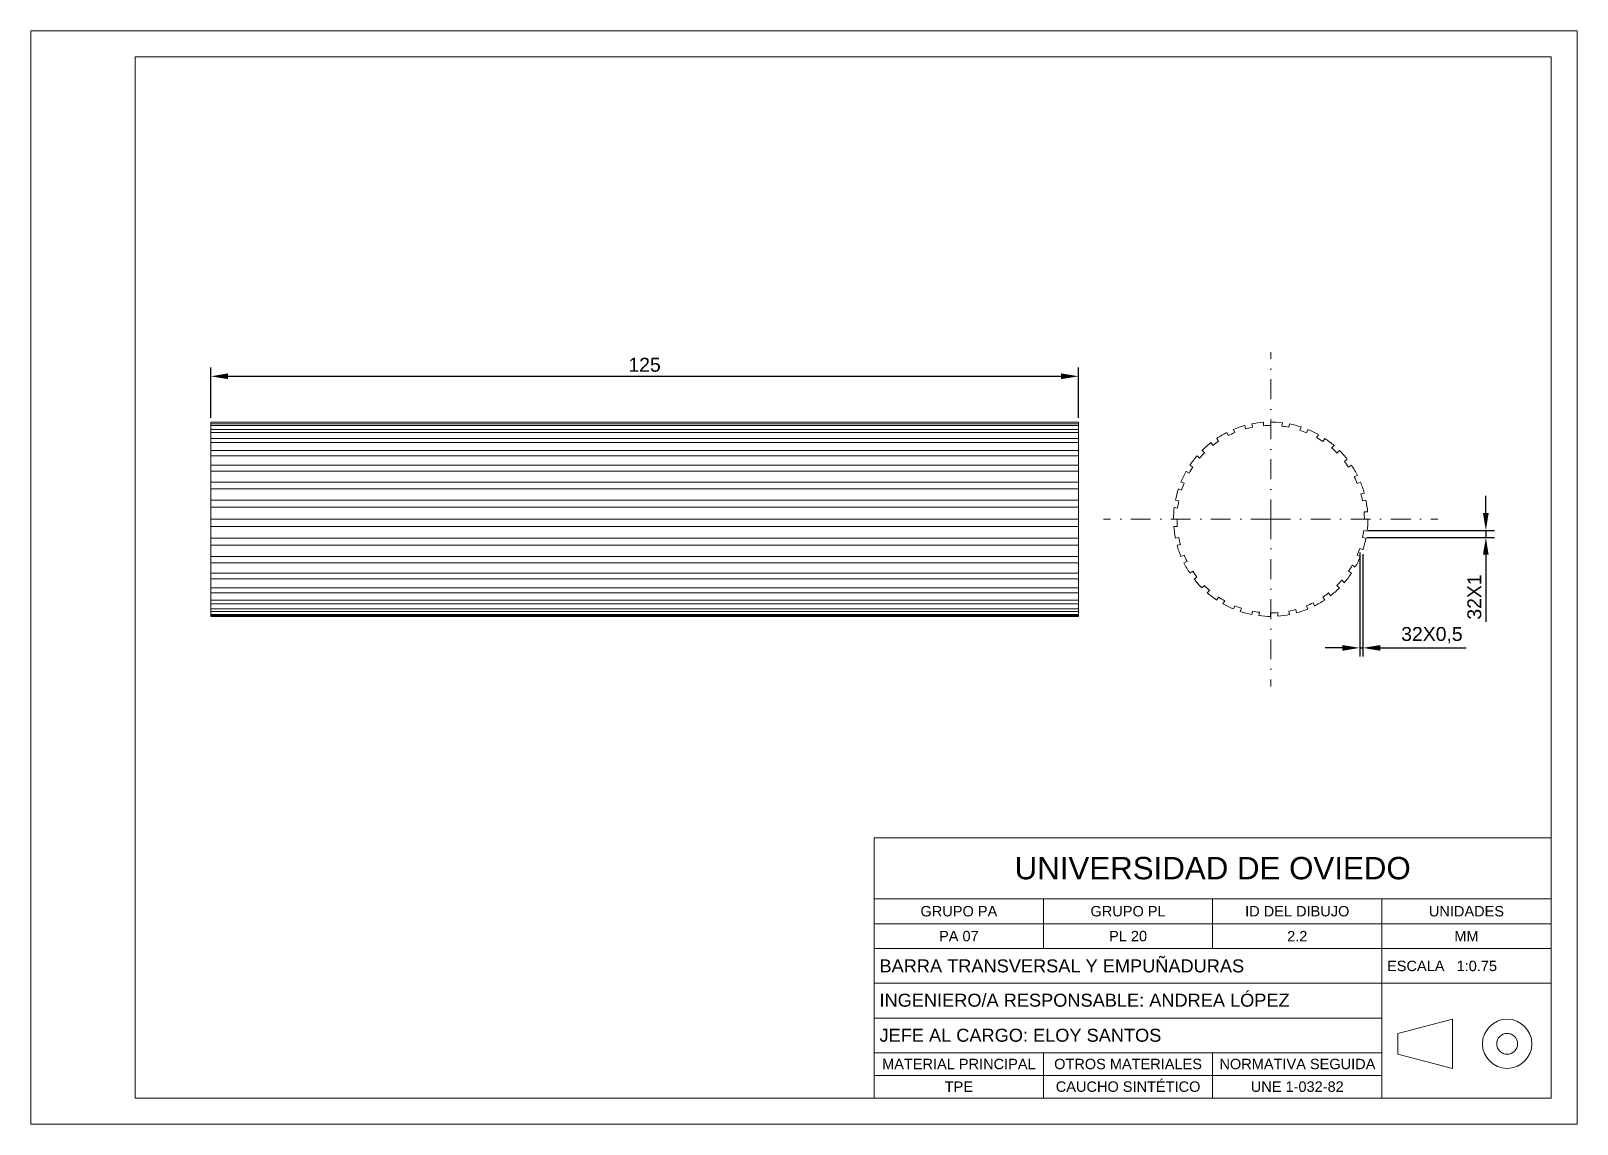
# Paper-space layout 'Presentación2' of a CAD drawing. Header units: millimetres. Extents: x 0 to 297, y 0 to 210.
# The model-space entities are those that its viewports show. They can reach past a viewport. Long polylines and large blocks are cut down to what shows.
import ezdxf

# ---------------------------------------------------------------- set-up
doc = ezdxf.new("R2010")
doc.units = ezdxf.units.MM
doc.linetypes.add('TRAZO_Y_PUNTO', pattern=[25.4, 12.7, -6.35, 0, -6.35])
for name, color, linetype, lineweight in [('01_Contornos', 7, 'Continuous', 20), ('03_Ejes', 1, 'TRAZO_Y_PUNTO', 18), ('04_Cotas', 3, 'Continuous', 18)]:
    doc.layers.add(name, color=color, linetype=linetype, lineweight=lineweight)
doc.styles.add('mio', font='arial.ttf', dxfattribs={"height": 2})
doc.styles.get("Standard").update_dxf_attribs({"font": 'arial.ttf'})
doc.dimstyles.new('Cotas une', dxfattribs={"dimtxt": 2, "dimasz": 2.5, "dimexe": 1.25, "dimexo": 0.625, "dimtad": 1, "dimtxsty": 'mio', "dimcen": 2.5, "dimclrd": 256, "dimadec": 0, "dimazin": 0, "dimtfac": 1, "dimtmove": 0, "dimatfit": 3, "dimfxl": 1, "dimarcsym": 0})

# ---------------------------------------------------------------- blocks, each defined once
blk = doc.blocks.new('UNE A4H')
for p, q in [((0, 210), (0, 0)), ((297, 210), (0, 210)), ((297, 0), (297, 210)), ((20, 205), (20, 5)), ((292, 205), (20, 205)), ((292, 5), (292, 205)), ((162, 55), (292, 55)), ((162, 43.27), (162, 55)), ((292, 43.27), (162, 43.27)), ((162, 43.27), (162, 5)), ((194.5, 43.27), (194.5, 33.7)), ((227, 43.27), (227, 33.7)), ((259.5, 43.27), (259.5, 33.7)), ((162, 38.49), (292, 38.49)), ((292, 33.7), (162, 33.7)), ((259.5, 33.7), (259.5, 25)), ((162, 27.04), (259.5, 27.04)), ((259.5, 27.04), (292, 27.04)), ((259.5, 25), (259.5, 5)), ((162, 20.37), (259.5, 20.37)), ((262.55, 17.42), (273.06, 20.16)), ((273.06, 10.67), (273.06, 20.16)), ((262.55, 13.41), (262.55, 17.42)), ((162, 13.7), (259.5, 13.7)), ((194.5, 5), (194.5, 13.7)), ((227, 13.7), (227, 5)), ((262.55, 13.41), (273.06, 10.67)), ((162, 9.35), (259.5, 9.35)), ((20, 5), (292, 5)), ((0, 0), (297, 0))]:
    blk.add_line(p, q)
for radius in [4.74, 2]:
    blk.add_circle((283.57, 15.42), radius)
for s, insert, char_height, width, attachment_point in [('GRUPO PA', (178.25, 40.88), 2, 32.5, 5), ('GRUPO PL', (210.75, 40.88), 2, 32.5, 5), ('ID DEL DIBUJO', (243.25, 40.88), 2, 32.5, 5), ('UNIDADES', (275.75, 40.88), 2, 32.5, 5), ('PA 07', (178.25, 36.1), 2, 32.5, 5), ('PL 20', (210.75, 36.1), 2, 32.5, 5), ('2.2', (243.25, 36.1), 2, 32.5, 5), ('MM', (275.75, 36.1), 2, 32.5, 5), ('BARRA TRANSVERSAL Y EMPUÑADURAS', (163, 30.37), 2.5, 97.1143, 4), ('INGENIERO/A RESPONSABLE: ANDREA LÓPEZ', (163, 23.78), 2.5, 97.2779, 4), ('JEFE AL CARGO: ELOY SANTOS', (163, 17.05), 2.5, 97.2059, 4), ('MATERIAL PRINCIPAL', (178.25, 11.53), 2, 32.5, 5), ('OTROS MATERIALES', (210.75, 11.53), 2, 32.5, 5), ('NORMATIVA SEGUIDA', (243.28, 11.53), 2, 32.44, 5), ('TPE', (178.25, 7.18), 2, 32.5, 5), ('CAUCHO SINTÉTICO', (210.75, 7.18), 2, 32.5, 5), ('UNE 1-032-82', (243.25, 7.18), 2, 32.5, 5)]:
    blk.add_mtext(s, dxfattribs=dict(insert=insert, char_height=char_height, width=width, attachment_point=attachment_point))
at = {"layer": '01_Contornos'}
for s, insert, char_height, width, attachment_point in [('UNIVERSIDAD DE OVIEDO', (227, 49.14), 4.3, 130, 5), ('ESCALA   1:0.75', (260.5, 30.37), 2, 32.5, 4)]:
    blk.add_mtext(s, dxfattribs=dict(at, insert=insert, char_height=char_height, width=width, attachment_point=attachment_point))
blk = doc.blocks.new('*U18')
at = {"layer": '01_Contornos'}
for p, q in [((-0.52, 0.23), (-0.52, -0.27)), ((0.52, 0.27), (0.52, -0.23))]:
    blk.add_line(p, q, dxfattribs=at)
blk.add_arc((-0.52, 13.73), 13.5, 270, 274.3786, dxfattribs=at)
blk = doc.blocks.new('*U19')
at = {"layer": '01_Contornos', "color": 0, "linetype": 'ByBlock', "lineweight": -2, "transparency": 16777216}
for p, rotation in [((256.57, 26.49), 202.5000000000001), ((259.11, 27.37), 191.2499999999999), ((261.78, 27.73), 180), ((264.47, 27.57), 168.7500000000001), ((267.08, 26.88), 157.5000000000001), ((254.24, 25.13), 213.75), ((269.5, 25.7), 146.2500000000001), ((271.64, 24.07), 135.0000000000001), ((252.23, 23.34), 225.0000000000001), ((273.43, 22.06), 123.75), ((250.6, 21.2), 236.25), ((274.79, 19.73), 112.5000000000001), ((249.42, 18.78), 247.5), ((248.73, 16.17), 258.7500000000001), ((275.66, 17.18), 101.25), ((248.57, 13.48), 270.0000000000001), ((276.03, 14.52), 90.00000000000001), ((248.93, 10.82), 281.2500000000001), ((275.87, 11.83), 78.75000000000004), ((275.18, 9.22), 67.50000000000003), ((249.81, 8.27), 292.5000000000001), ((274, 6.8), 56.25000000000004), ((251.17, 5.94), 303.75), ((252.95, 3.93), 315.0000000000001), ((272.37, 4.66), 45.00000000000001), ((255.1, 2.3), 326.25), ((270.36, 2.87), 33.75), ((257.52, 1.12), 337.5000000000001), ((260.13, 0.43), 348.7500000000001), ((265.48, 0.63), 11.25000000000001), ((268.03, 1.51), 22.50000000000002)]:
    blk.add_blockref('*U18', p, dxfattribs=dict(at, rotation=rotation))
blk.add_blockref('*U18', (262.81, 0.27), dxfattribs=at)
blk = doc.blocks.new('*D24')
at = {"layer": '04_Cotas', "color": 0, "lineweight": -2, "transparency": 16777216}
for p, q in [((22.3, -42.66), (22.3, -35.45)), ((147.3, -42.66), (147.3, -35.45))]:
    blk.add_line(p, q, dxfattribs=at)
at = {"layer": '04_Cotas', "lineweight": -2, "transparency": 16777216}
blk.add_line((24.8, -36.7), (144.8, -36.7), dxfattribs=at)
at = {"layer": '04_Cotas', "transparency": 16777216}
for points in [[(24.8, -36.28), (24.8, -37.11), (22.3, -36.7)], [(144.8, -36.28), (144.8, -37.11), (147.3, -36.7)]]:
    blk.add_solid(points, dxfattribs=at)
at = {"layer": 'Defpoints', "color": 0, "transparency": 16777216}
for p in [(147.3, -36.7), (22.3, -43.29), (147.3, -43.29)]:
    blk.add_point(p, dxfattribs=at)
at = {"layer": '04_Cotas', "color": 0, "transparency": 16777216, "insert": (84.8, -35.05), "char_height": 2, "attachment_point": 5, "style": 'mio'}
blk.add_mtext('125', dxfattribs=at)
blk = doc.blocks.new('*D34')
at = {"layer": '04_Cotas', "lineweight": -2, "ltscale": 0.5, "transparency": 16777216}
for p, q in [((206, -56.41), (206, -53.91)), ((206, -58.91), (206, -59.92)), ((206, -62.42), (206, -72.07))]:
    blk.add_line(p, q, dxfattribs=at)
at = {"layer": '04_Cotas', "color": 0, "lineweight": -2, "ltscale": 0.5, "transparency": 16777216}
for p, q in [((188.87, -59.92), (207.25, -59.92)), ((189.03, -58.91), (207.25, -58.91))]:
    blk.add_line(p, q, dxfattribs=at)
at = {"layer": '04_Cotas', "ltscale": 0.5, "transparency": 16777216}
for points in [[(205.58, -56.41), (206.41, -56.41), (206, -58.91)], [(205.58, -62.42), (206.41, -62.42), (206, -59.92)]]:
    blk.add_solid(points, dxfattribs=at)
at = {"layer": 'Defpoints', "color": 0, "ltscale": 0.5, "transparency": 16777216}
for p in [(188.24, -59.92), (188.4, -58.91), (206, -59.92)]:
    blk.add_point(p, dxfattribs=at)
at = {"layer": '04_Cotas', "color": 0, "ltscale": 0.5, "transparency": 16777216, "insert": (204.35, -68.5), "char_height": 2, "attachment_point": 5, "rotation": 90, "style": 'mio'}
blk.add_mtext('32X1', dxfattribs=at)
blk = doc.blocks.new('*D35')
at = {"layer": '04_Cotas', "color": 0, "lineweight": -2, "ltscale": 0.5, "transparency": 16777216}
for p, q in [((187.83, -62.11), (187.83, -77.08)), ((188.3, -62.31), (188.3, -77.08))]:
    blk.add_line(p, q, dxfattribs=at)
at = {"layer": '04_Cotas', "lineweight": -2, "ltscale": 0.5, "transparency": 16777216}
for p, q in [((185.33, -75.83), (182.83, -75.83)), ((187.83, -75.83), (188.3, -75.83)), ((190.8, -75.83), (203.17, -75.83))]:
    blk.add_line(p, q, dxfattribs=at)
at = {"layer": '04_Cotas', "ltscale": 0.5, "transparency": 16777216}
for points in [[(185.33, -75.42), (185.33, -76.25), (187.83, -75.83)], [(190.8, -75.42), (190.8, -76.25), (188.3, -75.83)]]:
    blk.add_solid(points, dxfattribs=at)
at = {"layer": 'Defpoints', "color": 0, "ltscale": 0.5, "transparency": 16777216}
for p in [(187.83, -61.49), (188.3, -61.68), (188.3, -75.83)]:
    blk.add_point(p, dxfattribs=at)
at = {"layer": '04_Cotas', "color": 0, "ltscale": 0.5, "transparency": 16777216, "insert": (198.23, -74.01), "char_height": 2, "attachment_point": 5, "style": 'mio'}
blk.add_mtext('32X0,5', dxfattribs=at)

msp = doc.modelspace()

# ---------------------------------------------------------------- linework, layer by layer
at = {"layer": '01_Contornos'}
for p, q in [((147.304, -43.29), (22.304, -43.29)), ((22.304, -43.29), (22.304, -71.29)), ((147.304, -43.559), (22.304, -43.559)), ((147.304, -43.797), (22.304, -43.797)), ((147.304, -44.356), (22.304, -44.356)), ((147.304, -71.29), (147.304, -43.29)), ((147.304, -44.785), (22.304, -44.785)), ((147.304, -45.649), (22.304, -45.649)), ((147.304, -46.254), (22.304, -46.254)), ((147.304, -47.39), (22.304, -47.39)), ((147.304, -48.146), (22.304, -48.146)), ((147.304, -49.512), (22.304, -49.512)), ((147.304, -50.39), (22.304, -50.39)), ((147.304, -51.932), (22.304, -51.932)), ((147.304, -52.899), (22.304, -52.899)), ((147.304, -54.559), (22.304, -54.559)), ((147.304, -55.577), (22.304, -55.577)), ((147.304, -57.29), (22.304, -57.29)), ((147.304, -58.321), (22.304, -58.321)), ((147.304, -60.021), (22.304, -60.021)), ((147.304, -61.025), (22.304, -61.025)), ((147.304, -62.648), (22.304, -62.648)), ((147.304, -63.585), (22.304, -63.585)), ((147.304, -65.068), (22.304, -65.068)), ((147.304, -65.904), (22.304, -65.904)), ((147.304, -67.189), (22.304, -67.189)), ((147.304, -67.891), (22.304, -67.891)), ((147.304, -68.931), (22.304, -68.931)), ((147.304, -69.472), (22.304, -69.472)), ((147.304, -70.224), (22.304, -70.224)), ((147.304, -70.584), (22.304, -70.584)), ((147.304, -71.021), (22.304, -71.021)), ((147.304, -71.185), (22.304, -71.185)), ((22.304, -71.29), (147.304, -71.29)), ((147.304, -71.29), (22.304, -71.29))]:
    msp.add_line(p, q, dxfattribs=at)
for start, end in [(105.47191, 112.5), (94.22191, 101.25), (82.97191, 90), (71.72191, 78.75), (60.47191, 67.5), (127.97191, 135), (116.72191, 123.75), (49.22191, 56.25), (139.22191, 146.25), (37.97191, 45), (150.47191, 157.5), (26.72191, 33.75), (161.72191, 168.75), (15.47191, 22.5), (172.97191, 180), (4.22191, 11.25), (352.97191, 0), (184.22191, 191.25), (341.72191, 348.75), (195.47191, 202.5), (206.72191, 213.75), (330.47191, 337.5), (217.97191, 225), (319.22191, 326.25), (229.22191, 236.25), (296.72191, 303.75), (307.97191, 315), (240.47191, 247.5), (251.72191, 258.75), (262.97191, 270), (274.22191, 281.25), (285.47191, 292.5)]:
    msp.add_arc((175.002, -57.29), 14, start, end, dxfattribs=at)
at = {"layer": '03_Ejes', "ltscale": 0.4}
for q in [(175.002, -33.211), (150.923, -57.29), (175.002, -81.369), (199.081, -57.29)]:
    msp.add_line((175.002, -57.29), q, dxfattribs=at)

# ---------------------------------------------------------------- block references
at = {"layer": '01_Contornos'}
msp.add_blockref('*U19', (-87.297, -71.29), dxfattribs=at)

# ---------------------------------------------------------------- dimensions: what is measured, and where the dimension line sits
at = {"layer": '04_Cotas'}
dim = msp.add_linear_dim(base=(147.304, -36.697), p1=(22.304, -43.29), p2=(147.304, -43.29), dimstyle='Cotas une', dxfattribs=at)
dim.commit()
dim.dimension.update_dxf_attribs({"geometry": '*D24', "text_midpoint": (84.804, -35.051)})
at = {"layer": '04_Cotas', "ltscale": 0.5}
dim = msp.add_linear_dim(base=(205.998, -59.924), p1=(188.405, -58.905), p2=(188.242, -59.924), angle=90, text='32X1', dimstyle='Cotas une', dxfattribs=at)
dim.commit()
dim.dimension.update_dxf_attribs({"geometry": '*D34', "text_midpoint": (205.998, -68.496), "dimtype": 160})
dim = msp.add_linear_dim(base=(188.295, -75.832), p1=(187.832, -61.489), p2=(188.295, -61.681), text='32X0,5', dimstyle='Cotas une', dxfattribs=at)
dim.commit()
dim.dimension.update_dxf_attribs({"geometry": '*D35', "text_midpoint": (198.234, -75.832), "dimtype": 160})

psp = doc.layouts.new('Presentación2')

# ---------------------------------------------------------------- block references
at = {"layer": '01_Contornos'}
psp.add_blockref('UNE A4H', (0, 0), dxfattribs=at)

# ---------------------------------------------------------------- viewports
psp.add_viewport(center=(156, 105), size=(272, 200), view_center_point=(113.393, -65.688), view_height=150, dxfattribs=at)

doc.saveas('drawing.dxf')
